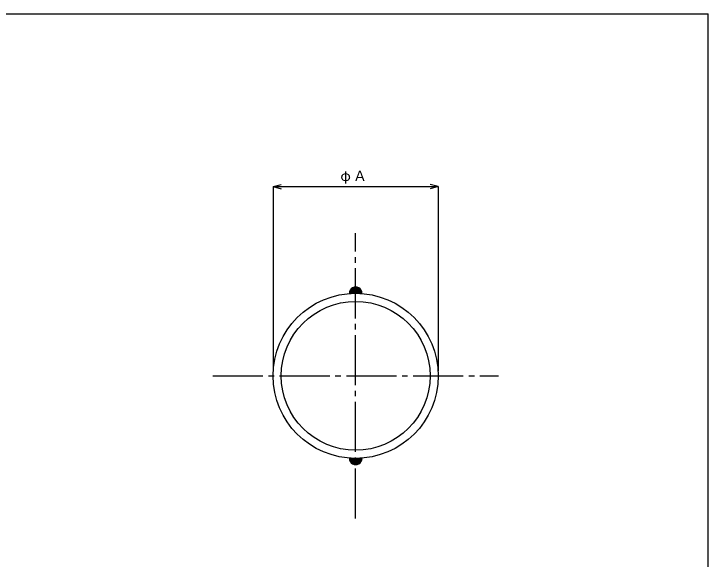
# Model space of a CAD drawing. Units: millimetres on the paper. Extents: x -140 to 339, y -137 to 117.
# Drawn here: x 15.3 to 140.1, y 1.1 to 99.1 of the extents above; entities that cross this region are included whole.
import ezdxf

# ---------------------------------------------------------------- set-up
doc = ezdxf.new("R2010")
doc.units = ezdxf.units.MM
doc.linetypes.add('CHAIN2', pattern=[12, 9, -1, 1, -1])
doc.layers.add('0-0_図面枠', color=7, linetype='Continuous')
doc.layers.add('0-1', color=3, linetype='Continuous')
doc.styles.add('ＭＳ ゴシック', font='')
doc.styles.get('ＭＳ ゴシック').set_extended_font_data('MS Gothic')

msp = doc.modelspace()

# ---------------------------------------------------------------- linework, layer by layer
at = {"layer": '0-0_図面枠', "color": 5}
msp.add_line((-139.949, 99.1), (140.051, 99.1), dxfattribs=at)
msp.add_lwpolyline([(-139.949, 99.1), (-139.949, -96.9), (140.051, -96.9), (140.051, 99.1)], dxfattribs=at)
at = {"layer": '0-1', "color": 4}
for p, q in [((61.899, 68.06), (63.348, 68.448)), ((61.899, 68.06), (91.566, 68.06)), ((61.899, 68.06), (63.348, 67.672)), ((61.899, 68.06), (61.899, 34.925)), ((91.566, 68.06), (90.117, 68.448)), ((91.566, 68.06), (90.117, 67.672)), ((91.566, 68.06), (91.566, 34.925))]:
    msp.add_line(p, q, dxfattribs=at)
at = {"layer": '0-1', "color": 7, "linetype": 'CHAIN2'}
for p, q in [((76.732, 8.376), (76.732, 59.709)), ((51.066, 34.042), (102.399, 34.042))]:
    msp.add_line(p, q, dxfattribs=at)
at = {"layer": '0-1'}
for p, q in [((75.601, 48.861), (76.747, 50.006)), ((75.609, 49.01), (76.598, 49.998)), ((75.645, 49.187), (76.421, 49.963)), ((75.723, 48.841), (76.879, 49.997)), ((75.874, 48.851), (76.998, 49.975)), ((76.024, 48.859), (77.107, 49.942)), ((76.171, 48.865), (77.208, 49.902)), ((75.747, 49.43), (76.178, 49.861)), ((76.318, 48.87), (77.301, 49.853)), ((76.462, 48.873), (77.387, 49.798)), ((76.606, 48.875), (77.466, 49.736)), ((76.748, 48.876), (77.54, 49.667)), ((76.888, 48.875), (77.606, 49.593)), ((77.028, 48.873), (77.667, 49.512)), ((77.166, 48.869), (77.721, 49.425)), ((77.302, 48.865), (77.768, 49.33)), ((77.438, 48.859), (77.807, 49.228)), ((77.572, 48.852), (77.837, 49.116)), ((77.706, 48.844), (77.857, 48.995)), ((77.838, 48.834), (77.863, 48.859)), ((75.601, 19.224), (76.747, 18.078)), ((75.609, 19.074), (76.598, 18.086)), ((75.645, 18.897), (76.421, 18.122)), ((75.723, 19.243), (76.879, 18.088)), ((75.874, 19.234), (76.998, 18.11)), ((76.024, 19.226), (77.107, 18.142)), ((76.171, 19.219), (77.208, 18.183)), ((76.318, 19.215), (77.301, 18.231)), ((76.462, 19.211), (77.387, 18.287)), ((76.606, 19.209), (77.466, 18.349)), ((76.748, 19.209), (77.54, 18.417)), ((76.888, 19.21), (77.606, 18.492)), ((77.028, 19.212), (77.667, 18.572)), ((77.166, 19.215), (77.721, 18.66)), ((77.302, 19.22), (77.768, 18.754)), ((77.438, 19.226), (77.807, 18.857)), ((77.572, 19.233), (77.837, 18.968)), ((77.706, 19.241), (77.857, 19.09)), ((77.838, 19.25), (77.863, 19.225)), ((75.747, 18.654), (76.178, 18.223))]:
    msp.add_line(p, q, dxfattribs=at)
for radius in [14.833, 13.379]:
    msp.add_circle((76.732, 34.042), radius, dxfattribs=at)
for centre, radius, start, end in [((76.732, 48.876), 1.131, 357.81533, 182.18467), ((76.732, 34.042), 14.833, 85.63066, 94.36934), ((76.732, 19.209), 1.131, 177.81533, 2.18467), ((76.732, 34.042), 14.833, 265.63066, 274.36934)]:
    msp.add_arc(centre, radius, start, end, dxfattribs=at)

# ---------------------------------------------------------------- texts
at = {"layer": '0-1', "color": 7, "insert": (73.982, 68.56), "char_height": 1.833, "attachment_point": 7, "style": 'ＭＳ ゴシック'}
msp.add_mtext('\\T1.2;φＡ', dxfattribs=at)

doc.saveas('drawing.dxf')
